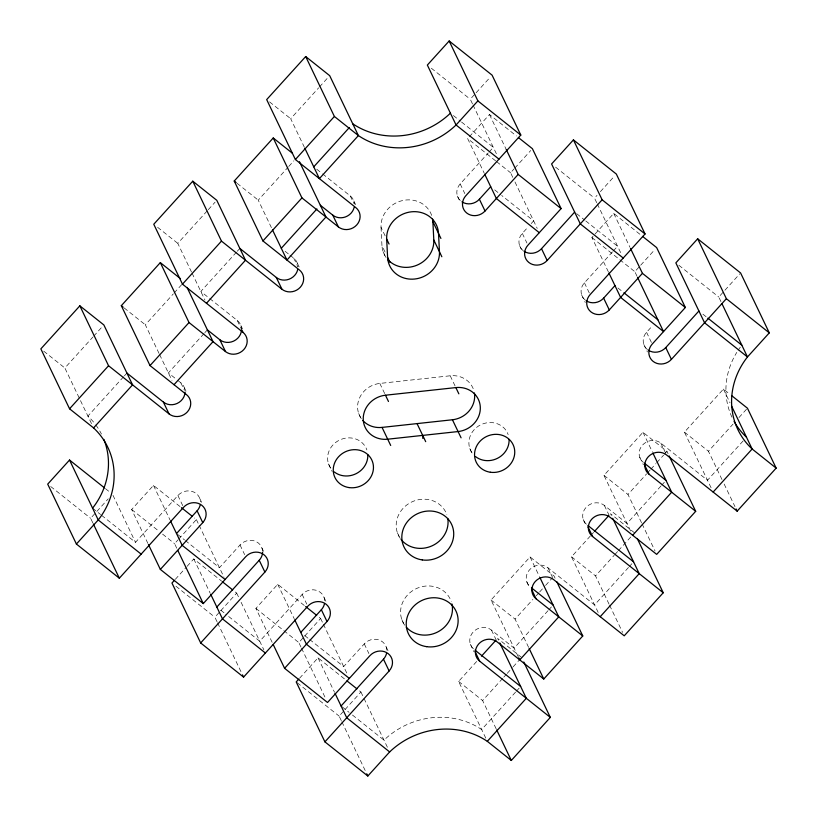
<?xml version="1.0" encoding="UTF-8"?>
<svg xmlns="http://www.w3.org/2000/svg" width="817" height="817" viewBox="0 0 817 817"><rect width="100%" height="100%" fill="white"/><g stroke="black" fill="none" stroke-linecap="round" stroke-linejoin="round"><path stroke-width="0.61" stroke-dasharray="4.08 3.06" d="M91.514 423.625L64.86 367.997L92.842 337.115M93.689 336.175L102.166 326.81M191.495 272L177.779 243.354L207.447 210.602M208.294 209.663L215.085 202.177M304.414 147.356L290.689 118.71L318.671 87.828M319.518 86.888L328.842 76.594M159.049 353.434L145.324 324.788L173.306 293.906M174.154 292.966L181.782 284.541M271.418 227.647L258.243 200.145L287.921 167.393M288.769 166.454L293.854 160.837M123.53 376.811L87.909 416.119A75.981 69.731 -25.6 0 1 95.109 424.023M124.378 375.871L126.921 373.063M236.44 252.167L200.829 291.475L208.713 297.756M237.287 251.227L239.83 248.419M203.995 333.602L168.384 372.909L177.003 379.772M204.842 332.662L207.385 329.854M92.791 522.819L90.626 518.295L108.242 498.84M472.461 103.81L470.265 99.225L475.31 93.669M476.148 92.74L490.414 76.992M147.897 543.417L131.649 509.502L153.473 485.41L180.414 506.867M469.336 136.745L489.475 114.513L516.426 135.969M101.563 515.313L135.499 542.335L177.902 495.531A13.174 12.092 -25.6 0 1 191.893 491.344A13.174 12.092 -25.6 0 1 200.461 501.771M460.257 200.512A13.174 12.092 -25.6 0 1 460.185 183.927L488.229 152.973M489.077 152.044L493.325 147.346L461.391 121.927M176.738 548.187L174.572 543.662L177.922 539.955M178.76 539.026L196.386 519.581L194.395 517.988M512.77 177.35L510.574 172.765L513.934 169.058M514.771 168.139L530.713 150.532M175.308 579.335L186.225 567.284M187.062 566.365L193.772 558.951L221.724 581.193M262.584 551.22A13.174 12.092 -25.6 0 0 254.016 540.803A13.174 12.092 -25.6 0 0 240.024 544.98L219.446 567.703L185.51 540.68M523.186 250.666A13.174 12.092 -25.6 0 1 522.308 233.386L527.966 227.136M531.203 223.562L533.634 220.886L501.689 195.457M217.036 621.717L214.871 617.203L219.906 611.637M220.743 610.718L236.695 593.111L233.703 590.732M596.716 202.718L594.521 198.133L597.033 195.355M600.393 191.648L614.66 175.9M272.153 642.315L255.895 608.399L277.719 584.318L304.67 605.775M608.379 271.877L591.906 237.512L613.73 213.421L641.672 235.674M324.706 600.669A13.174 12.092 -25.6 0 0 316.138 590.252A13.174 12.092 -25.6 0 0 302.147 594.439L259.745 641.233L225.809 614.221M585.309 300.115A13.174 12.092 -25.6 0 1 584.431 282.835L612.474 251.881M613.322 250.942L617.57 246.254L585.636 220.835M300.983 647.084L298.818 642.571L303.853 637.005M304.69 636.086L320.632 618.479L317.639 616.1M637.025 276.258L634.829 271.673L639.864 266.117M640.702 265.188L654.968 249.44M299.563 678.233L318.027 657.859L345.969 680.101M386.839 650.128A13.174 12.092 -25.6 0 0 378.261 639.711A13.174 12.092 -25.6 0 0 364.27 643.888L343.691 666.601L309.755 639.588M647.432 349.564A13.174 12.092 -25.6 0 1 646.553 332.294L652.221 326.044M341.292 720.625L339.126 716.101L344.161 710.545M344.999 709.616L360.94 692.019L358.949 690.426M720.962 301.626L718.766 297.041L739.753 273.879M518.213 656.694L491.048 599.995L530.049 556.939L554.059 576.046L555.141 578.313M630.612 530.979L603.967 475.351L642.969 432.295L666.978 451.413L668.061 453.67M485.768 738.119L458.603 681.419L477.251 660.83M528.599 647.36L515.057 619.102L532.868 599.443M536.258 595.705L538.801 592.897M539.649 591.957L544.735 586.34M545.582 585.411L552.363 577.925M598.167 612.413L571.512 556.786L590.17 536.197M591.018 535.258L593.561 532.449M641.519 522.727L627.977 494.459L646.625 473.87M647.472 472.941L650.015 470.132M650.863 469.193L655.959 463.576M656.807 462.636L663.588 455.151M664.435 454.221L666.978 451.413M711.086 487.769L684.432 432.142L723.433 389.086L730.153 394.437M548.023 610.677L514.107 648.116L491.456 630.091A13.174 12.092 -25.6 0 0 473.125 632.072A13.174 12.092 -25.6 0 0 474.003 649.352M548.871 609.737L551.414 606.929M660.933 486.033L627.017 523.472L604.376 505.447A13.174 12.092 -25.6 0 0 586.044 507.439A13.174 12.092 -25.6 0 0 586.923 524.708M661.78 485.094L664.323 482.296M496.144 728.795L482.612 700.537L502.955 678.069M503.803 677.14L506.346 674.331M507.194 673.392L512.279 667.775M513.127 666.846L520.766 658.42M609.063 604.151L595.522 575.893L614.18 555.305M615.027 554.365L617.57 551.557M618.418 550.627L631.133 536.585M721.983 479.518L708.441 451.25L733.033 424.115M738.966 417.558L746.595 409.133M515.568 692.111L481.652 729.54A75.981 69.731 -25.6 0 0 384 740.141L350.064 713.129M516.415 691.172L519.806 687.424M628.487 567.468L594.572 604.907L547.921 567.764A13.174 12.092 -25.6 0 0 529.978 569.347A13.174 12.092 -25.6 0 0 529.661 586.33M629.335 566.528L631.878 563.72M743.102 440.955L707.491 480.263L660.83 443.12A13.174 12.092 -25.6 0 0 642.499 445.112A13.174 12.092 -25.6 0 0 643.377 462.391M361.288 418.6A23.713 21.763 -25.6 0 1 379.823 383.428L450.208 375.789A23.713 21.763 -25.6 0 1 473.564 389.638M431.345 68.24L470.265 99.225M555.591 167.148L594.521 198.133M678.845 265.259L718.766 297.041M453.404 115.565L460.39 121.13M576.649 213.676L584.635 220.039M702.896 314.177L706.889 317.353M495.602 160.847L467.661 138.604L484.124 172.969M496.603 161.643L510.574 172.765M591.906 237.512L634.829 271.673M494.704 189.901L500.698 194.671M617.958 288.013L622.952 291.986M269.559 101.9L290.689 118.71M684.432 432.142L708.441 451.25M316.7 169.19L321.632 173.112M322.613 173.898L350.217 195.866A13.174 12.092 -25.6 0 1 354.445 204.097M237.114 183.325L258.243 200.145M603.967 475.351L627.977 494.459M285.133 251.319L288.963 254.373M289.923 255.129L293.752 258.182A13.174 12.092 -25.6 0 1 297.991 266.413M634.523 532.837L610.524 513.73L612.168 517.171M157.61 227.3L177.779 243.354M571.512 556.786L595.522 575.893M209.703 298.542L237.298 320.509A13.174 12.092 -25.6 0 1 241.536 328.73M124.194 307.968L145.324 324.788M491.048 599.995L515.057 619.102M177.963 380.538L180.843 382.826A13.174 12.092 -25.6 0 1 185.071 391.057M521.614 657.481L497.604 638.373L498.697 640.661M43.73 351.177L64.86 367.997M458.603 681.419L482.612 700.537M177.524 534.328L184.509 539.894M304.761 635.616L308.755 638.792M105.454 488.648L110.448 492.62M131.649 509.502L158.6 530.948M162.593 534.124L174.572 543.662M255.895 608.399L282.845 629.856M283.846 630.653L298.818 642.571M92.576 508.164L100.562 514.526M220.825 610.248L224.818 613.424M342.078 706.776L349.063 712.332M50.705 486.513L90.626 518.295M175.951 586.218L214.871 617.203M297.204 682.736L339.126 716.101M723.433 389.086L730.02 402.842M613.73 213.421L629.978 247.337M597.268 203.862L621.175 253.76M724.148 484.042L734.983 506.642M646.553 332.294L651.69 343.007M643.806 344.457L647.401 351.964M584.431 282.835L589.568 293.558M660.83 443.12L665.457 452.771M581.673 294.998L585.268 302.504M642.969 432.295L652.303 451.77M489.475 114.513L506.264 149.562M514.965 181.936L537.229 228.392M473.012 104.954L496.92 154.852M639.742 457.275L643.347 464.781M522.308 233.386L526.934 243.037M519.551 245.549L522.635 251.983M642.06 523.85L655.05 550.985M460.185 183.927L464.812 193.578M457.428 196.1L460.512 202.534M604.376 505.447L609.002 515.098M583.287 519.602L586.371 526.036M609.605 605.285L622.605 632.419M547.921 567.764L552.537 577.415M431.672 215.422A26.348 24.173 -25.6 0 0 402.342 200.604A26.348 24.173 -25.6 0 0 381.028 227.279L385.134 235.858M450.208 375.789L455.345 386.512M381.028 227.279L381.958 245.6L386.063 254.179M530.049 556.939L539.383 576.414M383.163 251.83L386.247 258.264M353.843 200.982L355.906 205.271M350.217 195.866L353.812 203.372M469.836 448.604L472.91 455.038M526.832 581.918L529.916 588.352M379.823 383.428L384.96 394.141M491.456 630.091L496.082 639.731M297.388 263.299L299.441 267.588M293.752 258.182L297.868 266.761M470.367 644.245L473.972 651.741M358.683 413.555L361.768 419.989M397.409 532.837L400.493 539.271M328.546 463.933L332.141 471.44M401.801 619.582L404.374 624.944M240.933 325.615L242.475 328.832M237.298 320.509L241.403 329.088M386.237 647.013L388.289 651.302M192.046 273.144L204.944 300.053M364.27 643.888L368.896 653.539M324.114 597.554L327.188 603.988M360.94 692.019L387.595 747.647M320.632 618.479L322.827 623.065M323.379 624.208L347.797 675.179M302.147 594.439L306.773 604.08M318.027 657.859L334.49 692.224M261.981 548.105L263.523 551.322M184.468 387.942L186.01 391.159M277.719 584.318L294.181 618.694M180.843 382.826L184.438 390.332M341.833 721.758L366.2 772.627M301.524 648.218L325.901 699.086M159.601 354.578L171.978 380.416M240.024 544.98L244.64 554.631M199.859 498.656L201.911 502.945M236.695 593.111L238.891 597.697M241.086 602.282L263.86 649.811M196.386 519.581L198.582 524.157M199.134 525.311L224.062 577.353M177.902 495.531L183.039 506.254M193.772 558.951L210.245 593.326M153.473 485.41L169.936 519.786M217.577 622.85L241.413 672.595M112.991 495.357L135.499 542.335M731.94 417.201A75.981 69.731 -25.6 0 1 736.781 352.382M738.129 350.268A75.981 69.731 -25.6 0 1 740.294 347.174M95.824 424.973A75.981 69.731 -25.6 0 1 101.431 434.011M330.783 468.284A20.415 18.74 -25.6 0 1 339.126 440.271A20.415 18.74 -25.6 0 1 366.864 449.922M472.073 452.955A20.415 18.74 -25.6 0 1 480.416 424.942A20.415 18.74 -25.6 0 1 508.154 434.593M400.299 538.444A26.348 24.173 -25.6 0 1 411.063 502.292A26.348 24.173 -25.6 0 1 446.848 514.751M404.691 625.189A26.348 24.173 -25.6 0 1 415.455 589.037A26.348 24.173 -25.6 0 1 451.239 601.496M386.053 257.447A26.348 24.173 -25.6 0 1 381.958 245.6"/><path stroke-width="1.23" d="M93.567 427.914L132.568 384.858L103.861 324.941L79.852 305.834L40.85 348.879L69.557 408.796L93.567 427.914A75.981 69.731 -25.6 0 1 98.234 519.959L76.41 544.04L119.333 578.211L183.549 507.326A13.174 12.092 -25.6 0 1 201.881 505.335A13.174 12.092 -25.6 0 1 202.759 522.614L160.357 569.418L203.27 603.579L245.672 556.775A13.174 12.092 -25.6 0 1 264.003 554.784A13.174 12.092 -25.6 0 1 264.882 572.063L200.665 642.948L243.578 677.109L307.795 606.224A13.174 12.092 -25.6 0 1 326.126 604.243A13.174 12.092 -25.6 0 1 327.004 621.523L284.602 668.316L327.525 702.487L369.917 655.683A13.174 12.092 -25.6 0 1 388.249 653.692A13.174 12.092 -25.6 0 1 389.127 670.971L324.911 741.856L367.834 776.017L389.648 751.936A75.981 69.731 -25.6 0 1 487.31 741.336L526.311 698.29L499.8 642.948M206.476 303.27L245.488 260.214L216.781 200.298L192.771 181.19L153.77 224.246L182.477 284.163L242.945 332.305A13.174 12.092 -25.6 0 1 243.823 349.574A13.174 12.092 -25.6 0 1 225.492 351.565L189.023 322.541L160.316 262.625L121.314 305.681L150.022 365.587L186.49 394.621A13.174 12.092 -25.6 0 1 187.369 411.901A13.174 12.092 -25.6 0 1 169.037 413.892L108.559 365.75L79.852 305.834M304.966 148.5L319.396 178.627L358.397 135.581L329.69 75.664L305.691 56.547L266.679 99.603L295.386 159.519L355.865 207.661A13.174 12.092 -25.6 0 1 356.743 224.941A13.174 12.092 -25.6 0 1 338.412 226.922L301.943 197.898L273.235 137.981L234.234 181.037L262.941 240.954L299.41 269.978A13.174 12.092 -25.6 0 1 300.288 287.257A13.174 12.092 -25.6 0 1 281.957 289.249L221.478 241.107L192.771 181.19M69.557 408.796L108.559 365.75M182.477 284.163L221.478 241.107M295.386 159.519L334.388 116.463L305.691 56.547M313.748 166.831L349.359 127.523M150.022 365.587L189.023 322.541M262.941 240.954L301.943 197.898M104.453 487.851L69.527 460.042L47.703 484.134L76.41 544.04M506.264 149.562L518.182 174.43L485.043 211.011A13.174 12.092 -25.6 0 1 466.711 213.002A13.174 12.092 -25.6 0 1 465.833 195.723L520.797 135.06L492.089 75.144L449.166 40.983L427.352 65.064L456.06 124.981L498.973 159.141M281.293 248.266L316.904 208.958M174.031 384.705L213.033 341.649L187.073 287.461M449.166 40.983L477.874 100.9L456.06 124.981A75.981 69.731 -25.6 0 1 358.397 135.581L334.388 116.463M176.523 533.532L197.101 510.819A13.174 12.092 -25.6 0 0 200.185 504.977M461.932 201.84A13.174 12.092 -25.6 0 0 479.395 199.225L490.711 186.725M174.47 580.254L171.958 583.032L200.665 642.948M630.52 248.47L642.428 273.338L609.288 309.919A13.174 12.092 -25.6 0 1 590.957 311.91A13.174 12.092 -25.6 0 1 590.088 294.631L645.042 233.968L616.335 174.052L573.422 139.891L551.598 163.972L580.305 223.889L623.228 258.049M518.417 137.562L532.398 148.684L561.105 208.601L527.956 245.182A13.174 12.092 -25.6 0 0 528.834 262.461A13.174 12.092 -25.6 0 0 547.165 260.47L602.129 199.797L573.422 139.891M216.832 607.072L259.224 560.268A13.174 12.092 -25.6 0 0 262.594 552.292M524.054 251.289A13.174 12.092 -25.6 0 0 541.518 248.674L574.657 212.093M300.768 632.44L321.357 609.727A13.174 12.092 -25.6 0 0 324.431 603.886M586.177 300.748A13.174 12.092 -25.6 0 0 603.64 298.123L614.966 285.623M298.726 679.162L296.203 681.94L324.911 741.856M722.065 303.914L747.473 356.958L769.297 332.866L740.59 272.96L697.667 238.789L675.853 262.88L704.56 322.786L747.473 356.958A75.981 69.731 -25.6 0 0 752.14 449.003L713.139 492.059M642.673 236.46L656.643 247.582L685.351 307.498L652.211 344.08A13.174 12.092 -25.6 0 0 653.089 361.359A13.174 12.092 -25.6 0 0 671.411 359.378L726.374 298.705L697.667 238.789M341.077 705.98L383.479 659.176A13.174 12.092 -25.6 0 0 386.553 653.334M648.3 350.197A13.174 12.092 -25.6 0 0 665.763 347.582L698.903 311.001M481.489 656.153L495.909 640.242M594.408 531.51L608.818 515.598M632.675 535.268L671.676 492.212L652.844 452.924M487.31 741.336L511.309 760.453L550.321 717.397L479.65 661.147A13.174 12.092 -25.6 0 1 478.782 643.867A13.174 12.092 -25.6 0 1 497.114 641.876L543.765 679.019L582.766 635.963L556.765 581.704M600.219 616.702L639.221 573.646L612.719 518.315M669.143 455.927L695.686 511.319L656.684 554.375L610.023 517.243A13.174 12.092 -25.6 0 0 591.692 519.224A13.174 12.092 -25.6 0 0 592.57 536.503L663.23 592.754L624.229 635.81L553.569 579.559A13.174 12.092 -25.6 0 0 535.237 581.551A13.174 12.092 -25.6 0 0 536.115 598.83L582.766 635.963M695.686 511.319L649.025 474.187A13.174 12.092 -25.6 0 1 648.157 456.907A13.174 12.092 -25.6 0 1 666.488 454.916L737.148 511.166L776.15 468.121L747.443 408.204L732.083 395.969M385.471 395.214L455.855 387.585A23.713 21.763 -25.6 0 1 480.304 407.04A23.713 21.763 -25.6 0 1 458.082 431.56L387.697 439.199A23.713 21.763 -25.6 0 1 363.259 419.744A23.713 21.763 -25.6 0 1 385.471 395.214L388.473 401.474M362.717 420.387A23.713 21.763 -25.6 0 0 382.05 427.403L452.434 419.764A23.713 21.763 -25.6 0 0 474.401 392.967M477.874 100.9L520.797 135.06M602.129 199.797L645.042 233.968M726.374 298.705L769.297 332.866M707.89 318.15L741.826 345.162M518.182 174.43L561.105 208.601M642.428 273.338L685.351 307.498M623.943 292.782L657.879 319.794M539.281 232.682L496.368 198.521L484.675 174.123M776.15 468.121L752.14 449.003L731.664 406.274M273.235 137.981L292.445 153.269M320.305 205.21L332.764 215.137L338.412 226.922M644.368 463.178L666.029 480.416M234.234 181.037L236.154 182.569M239.83 248.419L276.299 277.453L281.957 289.249M587.913 525.505L633.573 561.851M160.316 262.625L180.486 278.679M207.385 329.854L219.844 339.77L225.492 351.565M531.448 587.821L553.109 605.06M121.314 305.681L123.234 307.202M126.921 373.063L163.39 402.097L169.037 413.892M474.994 650.148L520.654 686.494M181.415 507.663L192.393 516.395M305.66 606.561L316.639 615.303M225.094 579.488L182.171 545.327L170.487 520.929M349.339 678.396L306.426 644.235L294.733 619.837M222.714 581.99L232.702 589.935M346.97 680.898L356.947 688.843M141.147 554.12L98.234 519.959L69.527 460.042M265.402 653.028L222.479 618.867L210.796 594.47M389.648 751.936L346.735 717.775L335.041 693.378M637.566 277.402L663.527 331.59L620.614 297.419L608.92 273.021M665.763 347.582L671.411 359.378M736.066 508.909L737.148 511.166M603.64 298.123L609.288 309.919M541.518 248.674L547.165 260.47M644.409 464.536L649.025 474.187M479.395 199.225L485.043 211.011M637.24 538.495L663.23 592.754M587.944 526.853L592.57 536.503M432.602 219.109A26.348 24.173 -25.6 0 1 432.877 221.652L440.914 238.421M432.877 221.652L433.807 239.973L441.844 256.752M386.676 239.075L387.605 257.396A26.348 24.173 -25.6 0 0 414.77 279.016A26.348 24.173 -25.6 0 0 439.454 251.769L438.525 233.448A26.348 24.173 -25.6 0 0 411.36 211.817A26.348 24.173 -25.6 0 0 386.676 239.075L389.066 244.048M455.855 387.585L458.848 393.835M387.605 257.396L389.995 262.38M539.935 577.558L558.757 616.855L519.755 659.911L518.724 657.767M452.434 419.764L461.084 437.82M531.489 589.18L536.115 598.83M299.441 161.674L325.952 217.005L286.951 260.061L272.51 229.934M529.14 648.494L543.765 679.019M417.048 423.604L425.698 441.66M523.779 662.005L550.321 717.397M382.05 427.403L390.7 445.459M475.034 651.496L479.65 661.147M496.695 729.928L511.309 760.453M241.924 330.16L242.945 332.305M383.479 659.176L389.127 670.971M321.357 609.727L327.004 621.523M366.741 773.76L367.834 776.017M259.224 560.268L264.882 572.063M273.235 644.582L284.602 668.316M197.101 510.819L202.759 522.614M242.496 674.852L243.578 677.109M177.82 550.444L203.27 603.579M148.439 544.541L160.357 569.418M93.332 523.942L119.333 578.211M422.695 435.4L422.849 438.453M354.17 207.304A13.174 12.092 -25.6 0 1 332.764 215.137M450.412 113.185A75.981 69.731 -25.6 0 1 352.75 123.786M746.493 437.207A75.981 69.731 -25.6 0 1 734.085 421.409M103.871 439.383A75.981 69.731 -25.6 0 1 92.576 508.164M185.081 392.119A13.174 12.092 -25.6 0 1 177.126 403.455A13.174 12.092 -25.6 0 1 163.39 402.097M241.536 329.802A13.174 12.092 -25.6 0 1 233.591 341.138A13.174 12.092 -25.6 0 1 219.844 339.77M297.705 269.62A13.174 12.092 -25.6 0 1 276.299 277.453M367.793 454.752A20.415 18.74 -25.6 0 1 356.283 473.594A20.415 18.74 -25.6 0 1 334.173 471.858M509.083 439.423A20.415 18.74 -25.6 0 1 497.563 458.266A20.415 18.74 -25.6 0 1 475.463 456.529M447.777 518.448A26.348 24.173 -25.6 0 1 431.938 545.889A26.348 24.173 -25.6 0 1 401.055 539.455M451.934 603.937A26.348 24.173 -25.6 0 1 437.585 632.031A26.348 24.173 -25.6 0 1 406.274 627.17M433.807 239.973A26.348 24.173 -25.6 0 1 417.068 265.157A26.348 24.173 -25.6 0 1 387.636 259.428M426.658 646.666A26.348 24.173 -25.6 0 0 456.897 613.291A26.348 24.173 -25.6 0 0 412.973 607.041A26.348 24.173 -25.6 0 0 426.658 646.666M422.266 559.921A26.348 24.173 -25.6 0 0 452.495 526.546A26.348 24.173 -25.6 0 0 408.571 520.296A26.348 24.173 -25.6 0 0 422.266 559.921M349.084 487.586A20.415 18.74 -25.6 0 0 372.511 461.717A20.415 18.74 -25.6 0 0 338.473 456.877A20.415 18.74 -25.6 0 0 349.084 487.586M490.374 472.246A20.415 18.74 -25.6 0 0 513.801 446.388A20.415 18.74 -25.6 0 0 479.753 441.548A20.415 18.74 -25.6 0 0 490.374 472.246"/></g></svg>
